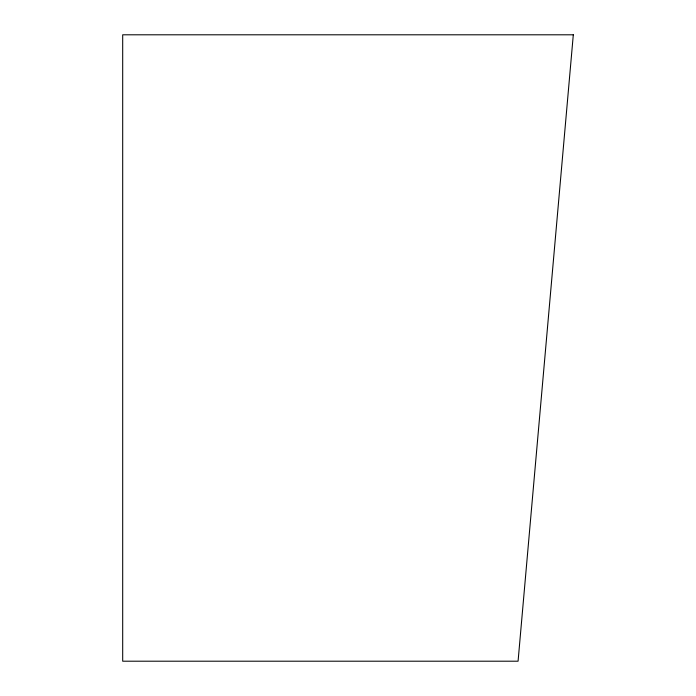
<?xml version="1.0" encoding="UTF-8"?>
<svg xmlns="http://www.w3.org/2000/svg" width="696" height="696" viewBox="0 0 696 696"><rect width="100%" height="100%" fill="white"/><g stroke="black" fill="none" stroke-linecap="round" stroke-linejoin="round"><path stroke-width="1.04" d="M573.304 34.8L518.076 661.2L122.696 661.2L122.696 34.8L573.304 34.8"/></g></svg>
